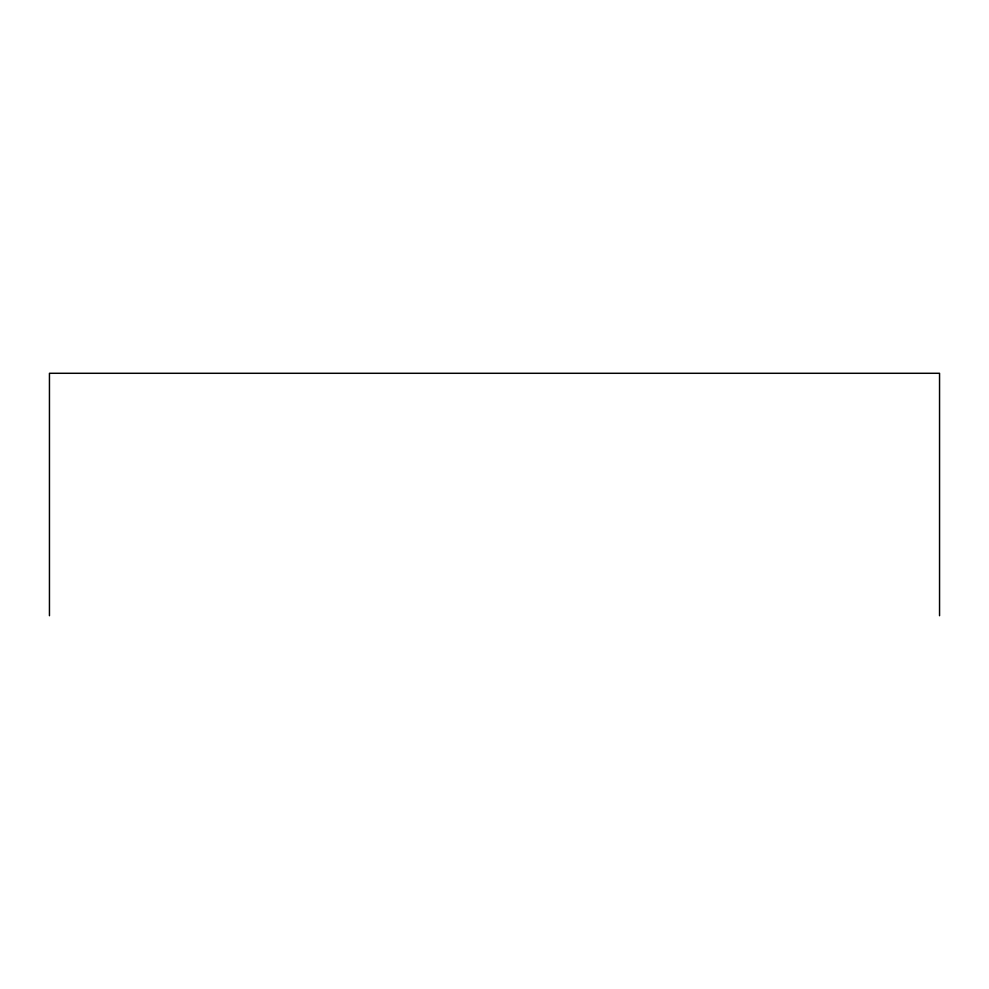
<?xml version="1.0" encoding="UTF-8"?>
<svg xmlns="http://www.w3.org/2000/svg" width="989" height="989" viewBox="0 0 989 989"><rect width="100%" height="100%" fill="white"/><g stroke="black" fill="none" stroke-linecap="round" stroke-linejoin="round"><path stroke-width="1.48" d="M939.55 615.714L939.55 373.286L49.45 373.286L49.45 615.714"/></g></svg>
